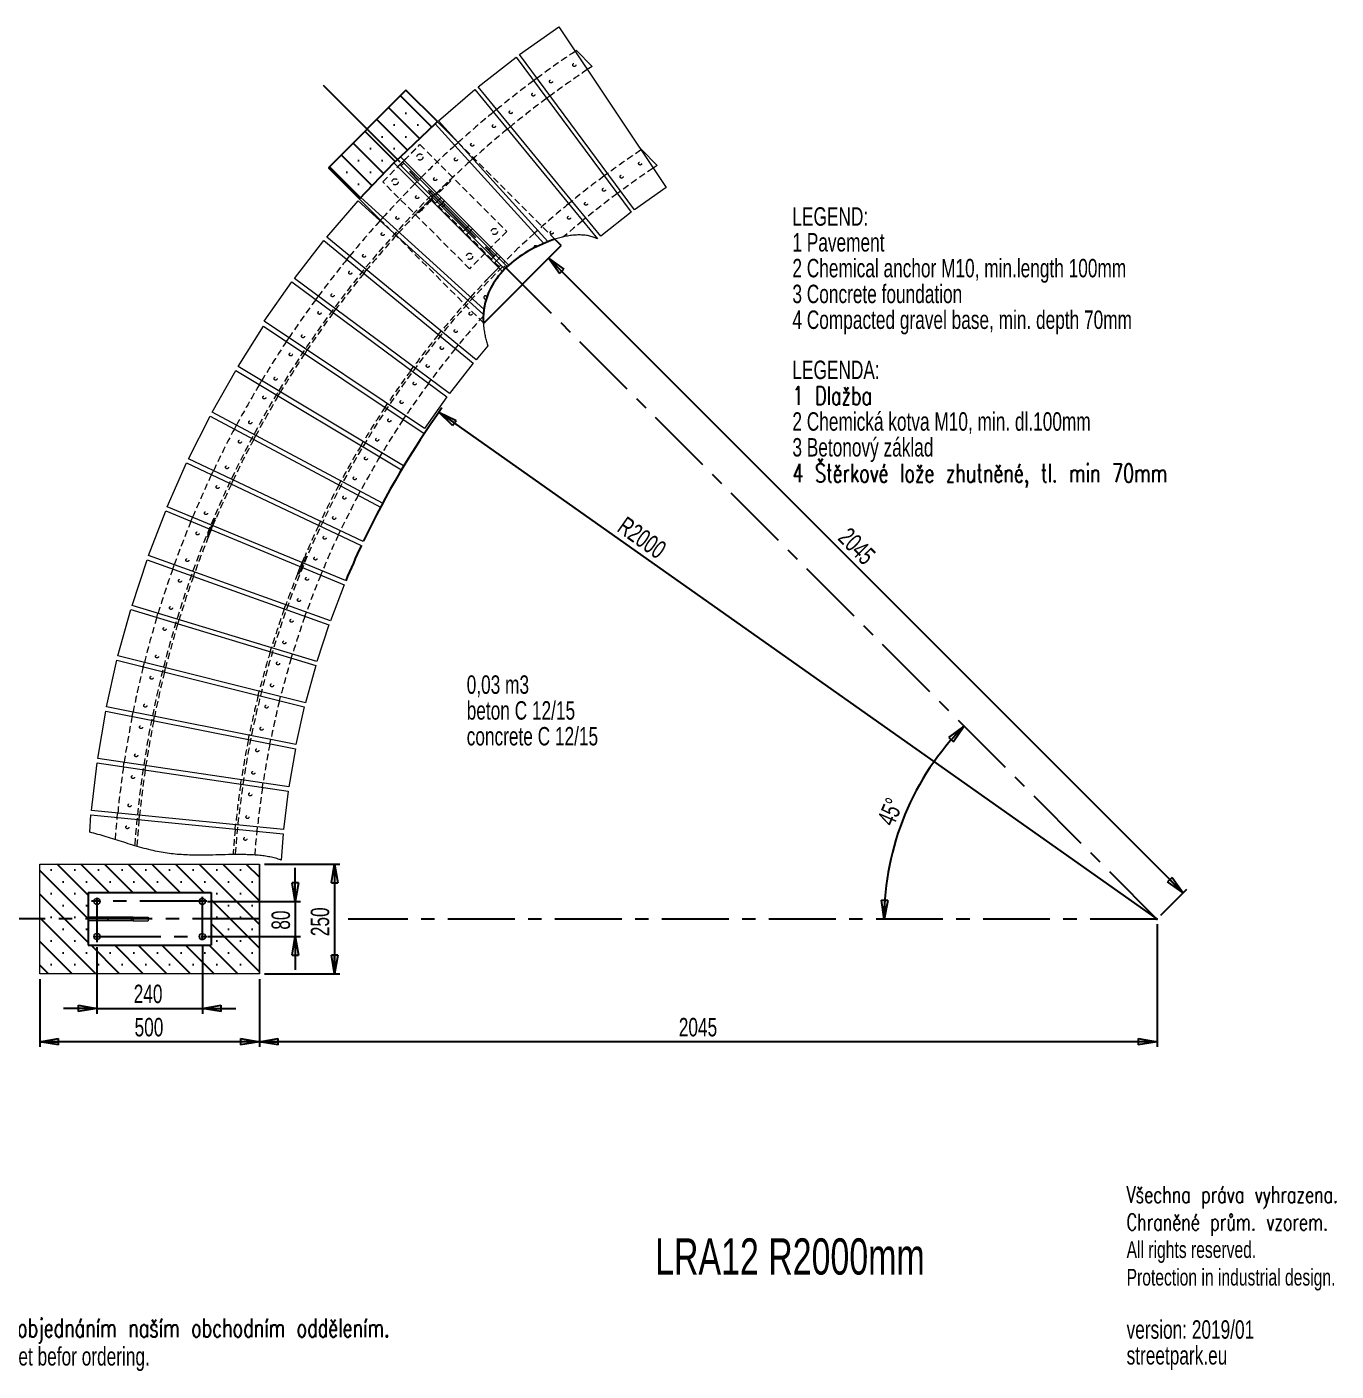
# Model space of a CAD drawing. Header units: millimetres. Extents: x 13 to 406, y 10 to 270.
# Drawn here: x 157 to 405.6, y 10.4 to 265.6 of the extents above; entities that cross this region are included whole.
import ezdxf

# ---------------------------------------------------------------- set-up
doc = ezdxf.new("R2010")
doc.units = ezdxf.units.MM
doc.header["$PDSIZE"] = -1
doc.linetypes.add('CENTERX2', pattern=[20.32, 12.7, -2.54, 2.54, -2.54])
doc.linetypes.add('HIDDEN', pattern=[1.905, 1.27, -0.635])
doc.layers.add('HLADINA0', color=7, linetype='Continuous', lineweight=15)
doc.layers.add('HLADINA2', color=7, linetype='Continuous')
doc.styles.add('SLDTEXTSTYLE0', font='TXT', dxfattribs={"width": 0.7})
doc.styles.add('SLDTEXTSTYLE2', font='TXT', dxfattribs={"width": 0.7, "bigfont": 'bigfont'})
doc.dimstyles.new('SLDDIMSTYLE4', dxfattribs={"dimtxt": 3.5, "dimasz": 3.556, "dimexe": 0, "dimexo": 0.0625, "dimgap": 0.875, "dimtad": 1, "dimdec": 0, "dimlfac": 12, "dimrnd": 1e-09, "dimzin": 12, "dimdsep": 46, "dimtxsty": 'SLDTEXTSTYLE0', "dimblk1": 'CLOSED', "dimblk2": 'CLOSED', "dimsah": 1, "dimcen": 0.09, "dimadec": 0, "dimazin": 3, "dimtfac": 1, "dimtmove": 0, "dimatfit": 0, "dimldrblk": 'CLOSED', "dimfxl": 0, "dimfrac": 2, "dimtolj": 1, "dimtzin": 12, "dimarcsym": 0})
doc.dimstyles.new('SLDDIMSTYLE5', dxfattribs={"dimtxt": 3.5, "dimasz": 3.556, "dimexe": 0, "dimexo": 0.0625, "dimgap": 0.875, "dimtad": 1, "dimdec": 4, "dimlfac": 12, "dimzin": 12, "dimdsep": 46, "dimtxsty": 'SLDTEXTSTYLE0', "dimblk1": 'CLOSED', "dimblk2": 'CLOSED', "dimsah": 1, "dimcen": 0.09, "dimadec": 0, "dimazin": 3, "dimtfac": 1, "dimtdec": 0, "dimtofl": 0, "dimtmove": 0, "dimatfit": 3, "dimldrblk": 'CLOSED', "dimfxl": 0, "dimfrac": 2, "dimtolj": 1, "dimtzin": 12, "dimarcsym": 0})
doc.dimstyles.new('SLDDIMSTYLE6', dxfattribs={"dimtxt": 3.5, "dimasz": 3.556, "dimexe": 0, "dimexo": 0.0625, "dimgap": 0.875, "dimtad": 1, "dimlfac": 12, "dimrnd": 1e-09, "dimzin": 12, "dimdsep": 46, "dimtxsty": 'SLDTEXTSTYLE0', "dimblk1": 'CLOSED', "dimblk2": 'CLOSED', "dimsah": 1, "dimcen": 0.09, "dimadec": 0, "dimazin": 3, "dimtfac": 1, "dimtofl": 0, "dimtmove": 0, "dimatfit": 3, "dimldrblk": 'CLOSED', "dimfxl": 0, "dimfrac": 2, "dimtolj": 1, "dimtzin": 12, "dimarcsym": 0})
doc.dimstyles.new('SLDDIMSTYLE7', dxfattribs={"dimtxt": 3.5, "dimasz": 3.556, "dimexe": 0, "dimexo": 0.0625, "dimgap": 0.875, "dimtad": 1, "dimdec": 0, "dimlfac": 12, "dimrnd": 1e-09, "dimzin": 12, "dimdsep": 46, "dimtxsty": 'SLDTEXTSTYLE0', "dimblk1": 'CLOSED', "dimblk2": 'CLOSED', "dimsah": 1, "dimcen": 0.09, "dimadec": 0, "dimazin": 3, "dimtfac": 1, "dimtdec": 0, "dimtofl": 0, "dimtmove": 0, "dimatfit": 3, "dimldrblk": 'CLOSED', "dimfxl": 0, "dimfrac": 2, "dimtolj": 1, "dimtzin": 12, "dimarcsym": 0})
doc.dimstyles.new('SLDDIMSTYLE8', dxfattribs={"dimtxt": 3.5, "dimasz": 3.556, "dimexe": 0, "dimexo": 0.0625, "dimgap": 0.875, "dimtad": 1, "dimlfac": 12, "dimrnd": 1e-09, "dimzin": 12, "dimdsep": 46, "dimtxsty": 'SLDTEXTSTYLE0', "dimblk1": 'CLOSED', "dimblk2": 'CLOSED', "dimsah": 1, "dimcen": 0, "dimadec": 0, "dimazin": 3, "dimtfac": 1, "dimtofl": 0, "dimtmove": 0, "dimatfit": 3, "dimldrblk": 'CLOSED', "dimfxl": 0, "dimfrac": 2, "dimtolj": 1, "dimtzin": 12, "dimarcsym": 0})
doc.dimstyles.new('SLDDIMSTYLE9', dxfattribs={"dimtxt": 3.5, "dimasz": 3.556, "dimexe": 0, "dimexo": 0.0625, "dimgap": 0.875, "dimtad": 1, "dimlfac": 12, "dimrnd": 1e-09, "dimzin": 12, "dimdsep": 46, "dimtxsty": 'SLDTEXTSTYLE0', "dimblk1": 'CLOSED', "dimblk2": 'CLOSED', "dimsah": 1, "dimcen": 0.09, "dimadec": 0, "dimazin": 3, "dimtfac": 1, "dimtmove": 0, "dimatfit": 0, "dimldrblk": 'CLOSED', "dimfxl": 0, "dimfrac": 2, "dimtolj": 1, "dimtzin": 12, "dimarcsym": 0})

# ---------------------------------------------------------------- blocks, each defined once
blk = doc.blocks.new('_CLOSED')
at = {"color": 0, "linetype": 'ByBlock', "lineweight": -2}
for p, q in [((-1, 0.166667), (0, 0)), ((-1, 0.166667), (-1, -0.166667)), ((0, 0), (-1, -0.166667)), ((0, 0), (-1, 0))]:
    blk.add_line(p, q, dxfattribs=at)
blk = doc.blocks.new('_D_8')
at = {"layer": 'HLADINA2'}
for p, q in [((170.34, 90.84), (170.34, 78.23)), ((190.36, 91.3), (190.36, 78.23)), ((170.34, 79.23), (163.99, 79.23)), ((170.34, 79.23), (190.36, 79.23)), ((190.36, 79.23), (196.71, 79.23))]:
    blk.add_line(p, q, dxfattribs=at)
at = {"layer": 'HLADINA2', "xscale": 3.556, "yscale": 3.556}
blk.add_blockref('_CLOSED', (170.34, 79.23), dxfattribs=at)
at = {"layer": 'HLADINA2', "xscale": 3.556, "yscale": 3.556, "rotation": 180.0000000000008}
blk.add_blockref('_CLOSED', (190.36, 79.23), dxfattribs=at)
at = {"layer": 'HLADINA2', "insert": (177.31, 83.74), "char_height": 3.5, "attachment_point": 1, "style": 'SLDTEXTSTYLE0'}
blk.add_mtext('240', dxfattribs=at)
blk = doc.blocks.new('_D_9')
at = {"layer": 'HLADINA2'}
blk.add_arc((371.59, 96.2), 51.81, 134.9948, 180, dxfattribs=at)
at = {"layer": 'HLADINA2', "xscale": 3.556, "yscale": 3.556}
for p, rotation in [((334.96, 132.84), 46.9580367164289), ((319.78, 96.2), 268.0367653903359)]:
    blk.add_blockref('_CLOSED', p, dxfattribs=dict(at, rotation=rotation))
at = {"layer": 'HLADINA2', "insert": (318.36, 114.99), "char_height": 3.5, "attachment_point": 1, "rotation": 66.8267, "style": 'SLDTEXTSTYLE0'}
blk.add_mtext('45°', dxfattribs=at)
blk = doc.blocks.new('_D_10')
at = {"layer": 'HLADINA2'}
for p, q in [((376.54, 101.15), (256.05, 221.67)), ((372.29, 96.91), (377.25, 101.86))]:
    blk.add_line(p, q, dxfattribs=at)
at = {"layer": 'HLADINA2', "xscale": 3.556, "yscale": 3.556}
for p, rotation in [((256.05, 221.67), 134.9947963278915), ((376.54, 101.15), 314.9947963278916)]:
    blk.add_blockref('_CLOSED', p, dxfattribs=dict(at, rotation=rotation))
at = {"layer": 'HLADINA2', "insert": (313.28, 170.81), "char_height": 3.5, "attachment_point": 1, "rotation": 314.9948, "style": 'SLDTEXTSTYLE0'}
blk.add_mtext('2045', dxfattribs=at)
blk = doc.blocks.new('_D_11')
at = {"layer": 'HLADINA2'}
for p, q in [((371.59, 95.2), (371.59, 71.92)), ((201.17, 84.8), (201.17, 71.92)), ((371.59, 72.92), (201.17, 72.92))]:
    blk.add_line(p, q, dxfattribs=at)
at = {"layer": 'HLADINA2', "xscale": 3.556, "yscale": 3.556, "rotation": 180.0000000000009}
blk.add_blockref('_CLOSED', (201.17, 72.92), dxfattribs=at)
at = {"layer": 'HLADINA2', "xscale": 3.556, "yscale": 3.556}
blk.add_blockref('_CLOSED', (371.59, 72.92), dxfattribs=at)
at = {"layer": 'HLADINA2', "insert": (280.8, 77.43), "char_height": 3.5, "attachment_point": 1, "style": 'SLDTEXTSTYLE0'}
blk.add_mtext('2045', dxfattribs=at)
blk = doc.blocks.new('_D_12')
at = {"layer": 'HLADINA2'}
blk.add_line((235.26, 192.44), (371.59, 96.2), dxfattribs=at)
blk.add_arc((371.59, 96.2), 166.87, 144.4377, 154.5076, dxfattribs=at)
at = {"layer": 'HLADINA2', "xscale": 3.556, "yscale": 3.556, "rotation": 144.7810001950909}
blk.add_blockref('_CLOSED', (235.26, 192.44), dxfattribs=at)
at = {"layer": 'HLADINA2', "insert": (270.88, 172.82), "char_height": 3.5, "attachment_point": 1, "rotation": 324.781, "style": 'SLDTEXTSTYLE0'}
blk.add_mtext('R2000', dxfattribs=at)
blk = doc.blocks.new('_D_13')
at = {"layer": 'HLADINA2'}
for p, q in [((207.99, 99.55), (207.99, 105.9)), ((191.34, 99.55), (208.99, 99.55)), ((207.99, 99.55), (207.99, 92.89)), ((191.34, 92.89), (208.99, 92.89)), ((207.99, 92.89), (207.99, 86.54))]:
    blk.add_line(p, q, dxfattribs=at)
at = {"layer": 'HLADINA2', "xscale": 3.556, "yscale": 3.556}
for p, rotation in [((207.99, 99.55, 89.7), 270.0000000000008), ((207.99, 92.89, 89.7), 90.0000000000008)]:
    blk.add_blockref('_CLOSED', p, dxfattribs=dict(at, rotation=rotation))
at = {"layer": 'HLADINA2', "insert": (203.48, 94.18), "char_height": 3.5, "attachment_point": 1, "rotation": 90, "style": 'SLDTEXTSTYLE0'}
blk.add_mtext('80', dxfattribs=at)
blk = doc.blocks.new('_D_14')
at = {"layer": 'HLADINA2'}
for p, q in [((202.17, 106.64), (216.45, 106.64)), ((215.45, 106.64), (215.45, 85.8)), ((202.17, 85.8), (216.45, 85.8))]:
    blk.add_line(p, q, dxfattribs=at)
at = {"layer": 'HLADINA2', "xscale": 3.556, "yscale": 3.556}
for p, rotation in [((215.45, 106.64, 89.7), 90.0000000000008), ((215.45, 85.8, 89.7), 270.0000000000008)]:
    blk.add_blockref('_CLOSED', p, dxfattribs=dict(at, rotation=rotation))
at = {"layer": 'HLADINA2', "insert": (210.93, 92.95), "char_height": 3.5, "attachment_point": 1, "rotation": 90, "style": 'SLDTEXTSTYLE0'}
blk.add_mtext('250', dxfattribs=at)
blk = doc.blocks.new('_D_15')
at = {"layer": 'HLADINA2'}
for p, q in [((159.5, 84.8), (159.5, 71.92)), ((201.17, 84.8), (201.17, 71.92)), ((201.17, 72.92), (159.5, 72.92))]:
    blk.add_line(p, q, dxfattribs=at)
at = {"layer": 'HLADINA2', "xscale": 3.556, "yscale": 3.556, "rotation": 180.0000000000008}
blk.add_blockref('_CLOSED', (159.5, 72.92, 89.7), dxfattribs=at)
at = {"layer": 'HLADINA2', "xscale": 3.556, "yscale": 3.556}
blk.add_blockref('_CLOSED', (201.17, 72.92, 89.7), dxfattribs=at)
at = {"layer": 'HLADINA2', "insert": (177.48, 77.43), "char_height": 3.5, "attachment_point": 1, "style": 'SLDTEXTSTYLE0'}
blk.add_mtext('500', dxfattribs=at)
blk = doc.blocks.new('SW_NOTE_5')
at = {"layer": 'HLADINA0', "color": 0, "char_height": 3.5, "attachment_point": 1, "style": 'SLDTEXTSTYLE0'}
for s, insert in [('0,03 m3', (0, 4.51)), ('beton C 12/15', (0, -0.39)), ('concrete C 12/15', (0, -5.29))]:
    blk.add_mtext(s, dxfattribs=dict(at, insert=insert))
blk = doc.blocks.new('SW_NOTE_6')
at = {"layer": 'HLADINA0', "color": 0, "char_height": 3.5, "attachment_point": 1}
for s, insert, style in [('LEGENDA:', (0, 4.51), 'SLDTEXTSTYLE0'), ('1 Dlažba', (0, -0.39), 'SLDTEXTSTYLE2'), ('2 Chemická kotva M10, min. dl.100mm', (0, -5.29), 'SLDTEXTSTYLE0'), ('3 Betonový základ', (0, -10.19), 'SLDTEXTSTYLE0'), ('4 Štěrkové lože zhutněné, tl. min 70mm', (0, -15.09), 'SLDTEXTSTYLE2')]:
    blk.add_mtext(s, dxfattribs=dict(at, insert=insert, style=style))
blk = doc.blocks.new('SW_NOTE_7')
at = {"layer": 'HLADINA0', "color": 0, "char_height": 3.5, "attachment_point": 1, "style": 'SLDTEXTSTYLE0'}
for s, insert in [('LEGEND:', (0, 4.51)), ('1 Pavement', (0, -0.39)), ('2 Chemical anchor M10, min.length 100mm', (0, -5.29)), ('3 Concrete foundation', (0, -10.19)), ('4 Compacted gravel base, min. depth 70mm', (0, -15.09))]:
    blk.add_mtext(s, dxfattribs=dict(at, insert=insert))
blk = doc.blocks.new('SW_NOTE_8')
at = {"layer": 'HLADINA0', "color": 0, "char_height": 3.5, "attachment_point": 1, "style": 'SLDTEXTSTYLE0'}
for s, insert in [('version: 2019/01', (0, 4.51)), ('streetpark.eu', (0, -0.39))]:
    blk.add_mtext(s, dxfattribs=dict(at, insert=insert))
blk = doc.blocks.new('SW_NOTE_9')
at = {"layer": 'HLADINA0', "color": 0, "char_height": 3.175, "attachment_point": 1}
for s, insert, style in [('Všechna práva vyhrazena.', (0, 4.09), 'SLDTEXTSTYLE2'), ('Chraněné prům. vzorem.', (0, -1.14), 'SLDTEXTSTYLE2'), ('All rights reserved.', (0, -6.37), 'SLDTEXTSTYLE0'), ('Protection in industrial design.', (0, -11.61), 'SLDTEXTSTYLE0')]:
    blk.add_mtext(s, dxfattribs=dict(at, insert=insert, style=style))

msp = doc.modelspace()

# ---------------------------------------------------------------- hatches: boundary and pattern name
at = {"linetype": 'Continuous', "lineweight": 0}
h = msp.add_hatch(dxfattribs=at)
h.set_pattern_fill('ANSI31', style=0)
h.paths.add_polyline_path([(177.1817422, 96.5541787), (168.6701331, 96.5541787), (168.6701331, 95.887512), (177.1817422, 95.887512)], flags=0)
at = {"layer": 'HLADINA2'}
h = msp.add_hatch(dxfattribs=at)
h.set_pattern_fill('SACNCR', color=256, scale=1.33333, angle=90, style=0)
h.paths.add_polyline_path([(234.9588224, 247.5879061), (229.0010908, 253.54672), (214.2683616, 238.8166667), (220.1788657, 232.9050889), (226.7256075, 239.7661053), (227.9548904, 240.9211376), (234.5609316, 247.1900876)], flags=0)
h = msp.add_hatch(dxfattribs=at)
h.set_pattern_fill('SACNCR', color=256, scale=1.33333, angle=90, style=0)
h.paths.add_polyline_path([(201.1702083, 85.8041787), (201.1702083, 106.637512), (159.5035416, 106.637512), (159.5035416, 85.8041787)], flags=0)
h.paths.add_polyline_path([(168.6702065, 101.2208454), (192.0035399, 101.2208454), (192.0035399, 91.2208454), (168.6702065, 91.2208454)], flags=0)

# ---------------------------------------------------------------- linework, layer by layer
at = {"color": 7, "linetype": 'Continuous', "lineweight": 15}
for p, q in [((250.5680967, 260.3243958), (258.0063199, 265.5791412)), ((258.0063199, 265.5791412), (278.3746286, 235.0898191)), ((272.4077345, 230.8714627), (250.5680967, 260.3243958)), ((261.3597672, 261.0852267), (261.1170415, 260.9227019)), ((261.3597672, 261.0852267), (264.3646232, 258.0799101)), ((242.7274485, 254.2155371), (249.8994284, 259.8270744)), ((249.8994284, 259.8270744), (271.7392238, 230.3739288)), ((264.3646232, 258.0799101), (263.4316067, 257.4580293)), ((214.2683616, 238.8166667), (229.0010908, 253.54672)), ((229.0010908, 253.54672), (238.8689897, 243.6770285)), ((235.1792493, 247.7487728), (242.0832251, 253.6869345)), ((242.0832251, 253.6869345), (265.3417471, 225.3410942)), ((265.9859705, 225.8696968), (242.7274485, 254.2155371)), ((256.3744614, 252.4939329), (255.7047466, 251.9980229)), ((255.9670645, 224.8087664), (235.1792493, 247.7487728)), ((227.9548904, 240.9211376), (234.5609316, 247.1900876)), ((234.5609316, 247.1900876), (255.1469824, 224.4727346)), ((228.3515907, 239.935056), (227.8801434, 239.4636943)), ((248.5330428, 220.339247), (227.9548904, 240.9211376)), ((228.3515907, 239.935056), (228.5872716, 239.6993323)), ((228.3516721, 239.9349746), (228.6463266, 240.2295757)), ((273.6995847, 242.2697197), (273.6156954, 242.2134664)), ((273.6995847, 242.2697197), (276.7039193, 239.2649245)), ((224.183471, 228.8997562), (214.2683616, 238.8166667)), ((220.4560575, 233.1606335), (226.7256075, 239.7661053)), ((226.7256075, 239.7661053), (247.3352473, 219.1564655)), ((227.4541236, 239.0375892), (227.8802247, 239.4636129)), ((227.8801434, 239.4636943), (228.1158242, 239.2279706)), ((228.5872716, 239.6993323), (228.1158242, 239.2279706)), ((228.1158242, 239.2279706), (247.7491945, 219.5910338)), ((228.5872716, 239.6993323), (248.2261804, 220.0568559)), ((267.2943256, 237.7674055), (266.6245763, 237.2715419)), ((276.7039193, 239.2649245), (275.9302616, 238.7487921)), ((230.6963215, 235.7953913), (231.1207663, 236.2224827)), ((231.8876327, 236.9876809), (231.5921735, 236.6938846)), ((278.3746286, 235.0898191), (272.4077345, 230.8714627)), ((213.9585274, 225.6389301), (219.8973161, 232.5423666)), ((219.8973161, 232.5423666), (243.7063093, 210.963153)), ((243.8088534, 211.9948931), (220.4560575, 233.1606335)), ((233.6426319, 232.8490809), (234.0667812, 233.2759326)), ((233.8194106, 232.6723022), (234.0671672, 232.9219611)), ((233.8904057, 233.0987546), (234.0671672, 232.9219611)), ((234.8336648, 234.0411135), (234.5381884, 233.7473345)), ((234.7153984, 233.9236778), (234.8921598, 233.7468842)), ((235.0104268, 233.8643195), (234.8921598, 233.7468842)), ((260.5268763, 232.5228543), (259.8820584, 231.9949763)), ((269.7761143, 234.4204655), (269.1063561, 233.9246139)), ((271.7392238, 230.3739288), (265.9859705, 225.8696968)), ((207.8176777, 217.8232845), (213.4298663, 224.9947547)), ((213.4298663, 224.9947547), (241.7735942, 201.7336584)), ((242.3022552, 202.3778338), (213.9585274, 225.6389301)), ((257.2775245, 225.2651496), (258.4611973, 224.0812617)), ((258.4611973, 224.0812617), (243.7284682, 209.3512084)), ((243.7285073, 209.3511693), (258.4612365, 224.0812226)), ((243.7285183, 209.3511584), (258.4612474, 224.0812117)), ((258.4612365, 224.0812226), (258.4611973, 224.0812617)), ((258.4612474, 224.0812117), (258.4612365, 224.0812226)), ((247.3407946, 219.1546601), (247.7491945, 219.5910338)), ((247.7491945, 219.5910338), (248.2261804, 220.0568559)), ((248.5304552, 220.3253793), (248.2261804, 220.0568559)), ((202.0648746, 209.7169154), (207.3202956, 217.1546614)), ((207.3202956, 217.1546614), (236.771245, 195.3123486)), ((237.2688397, 195.9808142), (207.8176777, 217.8232845)), ((232.5523467, 189.3458378), (202.0648746, 209.7169154)), ((243.7284682, 209.3512084), (243.7119761, 209.3677036)), ((243.7285073, 209.3511693), (243.7284682, 209.3512084)), ((243.7285183, 209.3511584), (243.7285073, 209.3511693)), ((197.1167488, 201.0715998), (201.9771676, 208.7732779)), ((201.9771676, 208.7732779), (232.4646397, 188.4022002)), ((235.1744939, 207.1494001), (235.7018388, 207.7946556)), ((238.3954029, 204.5060683), (238.9227159, 205.1513501)), ((244.5604311, 205.0043788), (242.3022552, 202.3778338)), ((241.7735942, 201.7336584), (237.2688397, 195.9808142)), ((192.2114786, 192.4268186), (196.6893615, 200.3562076)), ((196.6893615, 200.3562076), (228.1396445, 181.5056334)), ((228.5668049, 182.2211616), (197.1167488, 201.0715998)), ((229.9376568, 200.3804831), (230.43298, 201.0506332)), ((236.771245, 195.3123486), (232.5523467, 189.3458378)), ((187.7133804, 183.5633281), (191.8186479, 191.6918842)), ((191.8186479, 191.6918842), (224.1557738, 174.4073303)), ((224.5486044, 175.1422647), (192.2114786, 192.4268186)), ((228.5012449, 191.050456), (228.9633553, 191.7439252)), ((220.4719314, 186.1014838), (220.8996877, 186.8166548)), ((232.4646397, 188.4022002), (228.5668049, 182.2211616)), ((224.0458205, 183.9593771), (224.4735607, 184.6745578)), ((183.6525899, 174.4904043), (187.3559972, 182.8105179)), ((187.3559972, 182.8105179), (220.5022787, 167.1334943)), ((220.8599011, 167.8861913), (187.7133804, 183.5633281)), ((228.1396445, 181.5056334), (224.5486044, 175.1422647)), ((195.858753, 178.7890139), (196.2148179, 179.5424476)), ((216.2670226, 178.6239557), (216.6593875, 179.359139)), ((219.9417115, 176.6597935), (220.3340651, 177.3949829)), ((180.1385918, 165.1898414), (183.4030961, 173.6917545)), ((183.4030961, 173.6917545), (217.2789602, 159.6599122)), ((217.5284539, 160.458562), (183.6525899, 174.4904043)), ((224.1557738, 174.4073303), (220.8599011, 167.8861913)), ((220.5022787, 167.1334943), (217.5284539, 160.458562)), ((177.0140881, 155.7541965), (179.8589827, 164.4048162)), ((179.8589827, 164.4048162), (214.382522, 152.0520963)), ((214.661882, 152.8372107), (180.1385918, 165.1898414)), ((212.8252541, 161.5046977), (213.1441233, 162.2746112)), ((217.2789602, 159.6599122), (214.661882, 152.8372107)), ((212.1019143, 145.1104208), (177.0140881, 155.7541965)), ((174.3316008, 146.1834801), (176.7721842, 154.9567462)), ((176.7721842, 154.9567462), (211.8600104, 144.3129705)), ((209.8284611, 153.6815654), (210.1093893, 154.4661186)), ((214.382522, 152.0520963), (212.1019143, 145.1104208)), ((209.8996781, 137.2741405), (174.3316008, 146.1834801)), ((203.2296115, 146.9309734), (203.4719195, 147.7283011)), ((172.1188769, 136.4926691), (174.1279507, 145.3754129)), ((174.1279507, 145.3754129), (209.6957712, 136.4661377)), ((211.8600104, 144.3129705), (209.8996781, 137.2741405)), ((200.954884, 138.6556159), (201.157998, 139.4638174)), ((204.9966861, 137.6431972), (205.1998154, 138.4513948)), ((170.5074034, 126.6811784), (172.0505402, 135.6566028)), ((172.0505402, 135.6566028), (208.0129656, 128.5032316)), ((208.0813024, 129.3392979), (172.1188769, 136.4926691)), ((209.6957712, 136.4661377), (208.0813024, 129.3392979)), ((199.0865963, 130.2787969), (199.2500308, 131.095947)), ((203.1732052, 129.4659198), (203.3366607, 130.2830658)), ((208.0129656, 128.5032316), (206.7772169, 121.3010598)), ((169.2837391, 116.8172763), (170.3863177, 125.8566881)), ((170.3863177, 125.8566881), (206.6563929, 120.4765307)), ((206.7772169, 121.3010598), (170.5074034, 126.6811784)), ((179.4936309, 124.5057458), (179.6168718, 125.3299164)), ((206.6563929, 120.4765307), (205.7738602, 113.223313)), ((168.9537989, 112.6829143), (169.2020581, 115.9879557)), ((169.2020581, 115.9879557), (205.6921792, 112.3939924)), ((205.7738602, 113.223313), (169.2837391, 116.8172763)), ((178.3403361, 115.0879138), (178.4231678, 115.9171211)), ((196.5853952, 113.2909324), (196.6683469, 114.1201278)), ((200.7319998, 112.8825275), (200.8149823, 113.7117199)), ((205.6921792, 112.3939924), (205.3153441, 107.39701)), ((159.5035416, 106.637512), (201.1702083, 106.637512)), ((159.5035416, 85.8041787), (159.5035416, 106.637512)), ((201.1702083, 106.637512), (201.1702083, 85.8041787)), ((201.1702636, 106.637512), (201.1702083, 106.637512)), ((201.1702636, 85.8041787), (201.1702636, 106.637512)), ((201.1702791, 106.637512), (201.1702636, 106.637512)), ((201.1702791, 85.8041787), (201.1702791, 106.637512)), ((168.6702065, 101.2208454), (192.0035399, 101.2208454)), ((168.6702065, 96.5541787), (168.6702065, 101.2208454)), ((192.0035416, 101.2208454), (192.0035399, 101.2208454)), ((192.0035399, 101.2208454), (192.0035399, 91.2208454)), ((192.0035416, 101.2208454), (192.0035416, 91.2208454)), ((168.6701331, 96.5541787), (168.6701331, 95.887512)), ((177.1817422, 96.5541787), (168.6701331, 96.5541787)), ((177.1817422, 95.887512), (168.6701331, 95.887512)), ((168.6702065, 91.2208454), (168.6702065, 95.887512)), ((177.1817422, 96.5541787), (177.1817422, 95.887512)), ((177.1817422, 96.5541787), (180.0897006, 96.5541787)), ((177.1817422, 95.887512), (180.0897006, 95.887512)), ((180.0897006, 96.5541787), (180.0897006, 95.887512)), ((192.0035399, 91.2208454), (168.6702065, 91.2208454)), ((201.1702083, 85.8041787), (159.5035416, 85.8041787)), ((201.1702636, 85.8041787), (201.1702083, 85.8041787)), ((201.1702791, 85.8041787), (201.1702636, 85.8041787))]:
    msp.add_line(p, q, dxfattribs=at)
at = {"color": 7, "linetype": 'HIDDEN', "lineweight": 0}
for p, q in [((214.2684007, 238.8166276), (229.0011299, 253.5466809)), ((214.2684117, 238.8166167), (229.0011408, 253.5466699)), ((224.5800946, 236.1640798), (231.6518046, 243.2345053)), ((228.6463266, 240.2295757), (231.6518034, 243.2345066)), ((231.6518034, 243.2345066), (248.1494631, 226.7338499)), ((238.8689897, 243.6770285), (257.2775245, 225.2651496)), ((228.3516721, 239.9349746), (227.8802247, 239.4636129)), ((231.2390729, 240.4650425), (231.2390742, 240.4650412)), ((232.064107, 241.2899242), (232.0641057, 241.2899255)), ((224.5800934, 236.164081), (227.4541236, 239.0375892)), ((241.0777531, 219.6634244), (224.5800934, 236.164081)), ((226.5245996, 235.7514254), (226.5246008, 235.7514242)), ((227.3496337, 236.5763072), (227.3496324, 236.5763084)), ((234.5382196, 233.7473033), (237.4847654, 236.6933139)), ((237.34063, 236.48389), (237.517433, 236.3070549)), ((237.4847654, 236.6933139), (237.5214066, 236.6566661)), ((231.1202264, 230.3299309), (234.0667723, 233.2759416)), ((233.8422993, 234.44335), (233.370852, 233.9719882)), ((233.8461728, 234.4394758), (233.3747254, 233.9681141)), ((234.0667812, 233.2759326), (233.7716747, 233.570081)), ((246.7345646, 220.0165389), (233.7721177, 232.9813405)), ((234.4754358, 233.8100985), (234.0039885, 233.3387367)), ((234.9211153, 232.4214433), (234.6264608, 232.1268422)), ((235.3925627, 232.892805), (234.9211153, 232.4214433)), ((235.6872173, 233.187406), (235.3925627, 232.892805)), ((235.5692377, 231.7732032), (236.040685, 232.2445649)), ((236.040685, 232.2445649), (236.3353396, 232.539166)), ((231.1569077, 230.2932429), (231.1202264, 230.3299309)), ((231.3297166, 230.4739881), (231.5065197, 230.297153)), ((235.2745831, 231.4786021), (235.5692377, 231.7732032)), ((236.4257404, 231.8594396), (235.954293, 231.3880779)), ((243.7119761, 209.3677036), (224.183471, 228.8997562)), ((240.6953819, 227.5890225), (240.2239345, 227.1176608)), ((240.9900364, 227.8836236), (240.6953819, 227.5890225)), ((241.3435042, 226.9407824), (241.6381588, 227.2353835)), ((246.2049581, 227.1465043), (246.2049569, 227.1465055)), ((240.2239345, 227.1176608), (239.9292799, 226.8230597)), ((240.5774023, 226.1748196), (240.8720569, 226.4694207)), ((240.8720569, 226.4694207), (241.3435042, 226.9407824)), ((248.1494631, 226.7338499), (241.0777531, 219.6634244)), ((248.1494643, 226.7338487), (241.0777543, 219.6634231)), ((245.3799241, 226.3216225), (245.3799253, 226.3216213)), ((248.1494643, 226.7338487), (248.1494631, 226.7338499)), ((256.3664032, 224.9538774), (255.9613574, 224.7987807)), ((258.9176482, 225.7219523), (258.7889644, 225.6886776)), ((241.4904848, 222.4328872), (241.4904836, 222.4328885)), ((245.998201, 222.28524), (245.5267537, 221.8138783)), ((246.2928556, 222.5798411), (245.998201, 222.28524)), ((250.4472123, 223.7285123), (247.5006665, 220.7825016)), ((253.3351207, 223.6116439), (253.2213895, 223.5489985)), ((240.6654507, 221.6080055), (240.665452, 221.6080042)), ((241.0777543, 219.6634231), (241.0777531, 219.6634244)), ((247.0292192, 220.3111399), (244.0826733, 217.3651293)), ((245.5267537, 221.8138783), (245.2320991, 221.5192772)), ((245.8802215, 220.8710372), (246.1748761, 221.1656382)), ((246.1748761, 221.1656382), (246.6463234, 221.6369999)), ((246.6463234, 221.6369999), (246.940978, 221.931601)), ((247.3244084, 220.0170143), (247.0292492, 220.3111099)), ((248.7985176, 220.5619452), (248.5304552, 220.3253793)), ((247.2502942, 219.0579608), (247.3407946, 219.1546601)), ((244.3531895, 214.2669972), (244.4976311, 214.6419337)), ((243.8147605, 211.9949763), (243.9342975, 212.6786639)), ((243.6937413, 210.7144046), (243.7146738, 210.963214)), ((192.3567816, 170.8850101), (192.9162937, 172.2138633)), ((192.6853222, 172.3095594), (192.9162937, 172.2138633)), ((191.2818419, 168.9221286), (191.5128133, 168.8264325)), ((191.5128133, 168.8264325), (192.0379085, 170.1150982)), ((209.2946146, 163.86913), (209.8542817, 165.1961166)), ((209.8542817, 165.1961166), (210.0852554, 165.1004196)), ((208.4508013, 161.8086859), (208.9757446, 163.0992167)), ((208.4508013, 161.8086859), (208.681775, 161.7129888)), ((159.5035969, 85.8041787), (159.5035969, 106.637512)), ((159.5036124, 85.8041787), (159.5036124, 106.637512)), ((168.6702083, 91.2208454), (168.6702083, 101.2208454)), ((170.336875, 100.137512), (170.3368732, 100.137512)), ((190.336875, 100.137512), (190.3368732, 100.137512)), ((170.3368732, 98.9708454), (170.336875, 98.9708454)), ((190.3368732, 98.9708454), (190.336875, 98.9708454)), ((168.6702065, 96.5541787), (168.6702065, 95.887512)), ((170.336875, 93.4708454), (170.3368732, 93.4708454)), ((170.3368732, 92.3041787), (170.336875, 92.3041787)), ((190.336875, 93.4708454), (190.3368732, 93.4708454)), ((190.3368732, 92.3041787), (190.336875, 92.3041787)), ((192.0035416, 91.2208454), (192.0035399, 91.2208454))]:
    msp.add_line(p, q, dxfattribs=at)
at = {"color": 7, "linetype": 'Continuous', "lineweight": 15, "flags": 128}
for points in [[(253.8926754, 255.8408694), (253.4819931, 255.5372757), (253.2229674, 255.34495)], [(246.2545298, 249.91698), (245.882963, 249.6132715), (245.6097794, 249.3890198)], [(248.8975556, 246.6958472), (248.8469384, 246.6545676), (248.2527938, 246.1679008)], [(238.91616, 243.6298496), (238.5806116, 243.3271958), (238.2954664, 243.0689113)], [(241.7116255, 240.5400907), (241.5323421, 240.3785698), (241.0933491, 239.9813599)], [(224.0634947, 228.7663624), (224.4567239, 229.202665), (224.6217868, 229.3850365)], [(263.1699056, 229.3017172), (262.7151761, 228.930019), (262.5250733, 228.7738568)], [(227.1508198, 225.968174), (227.4878825, 226.3423649), (227.7090831, 226.5868742)], [(254.0223899, 226.9547759), (253.8489313, 226.7986046), (253.4040336, 226.3961333)], [(217.7816086, 221.4233722), (218.1431022, 221.8660799), (218.3091028, 222.0685051)], [(221.0025107, 218.7800461), (221.2581631, 219.0934432), (221.5299799, 219.4251997)], [(211.865359, 213.7838126), (212.1949383, 214.230201), (212.3608062, 214.4538708)], [(215.2120786, 211.3017162), (215.3927189, 211.546733), (215.707505, 211.9717898)], [(240.7350666, 213.6561304), (240.9679572, 213.9150708), (241.2931871, 214.27496)], [(206.3285923, 205.8657488), (206.626399, 206.3132147), (206.790819, 206.5591403)], [(209.7930669, 203.5508609), (209.905763, 203.7205216), (210.2552775, 204.2442631)], [(201.1729447, 197.6688513), (201.450747, 198.1339771), (201.6007762, 198.3839773)], [(233.2843823, 197.8983823), (233.6817311, 198.4365608), (233.779679, 198.5685521)], [(204.7468295, 195.5267471), (204.8105915, 195.6337733), (205.1746484, 196.2418807)], [(225.0367653, 193.3653473), (225.2996196, 193.760649), (225.4988962, 194.0588027)], [(196.4237148, 189.2304247), (196.6803092, 189.7119688), (196.8161326, 189.9655797)], [(200.0984001, 187.2662645), (200.119551, 187.3060841), (200.490809, 188.0014243)], [(192.0921199, 180.5704987), (192.3264475, 181.0672485), (192.4481897, 181.3239301)], [(188.1884015, 171.7096162), (188.3995314, 172.2204055), (188.5072752, 172.4795279)], [(212.4319451, 170.9504778), (212.7148163, 171.5498354), (212.7879859, 171.7039229)], [(191.8069381, 170.2107692), (191.9755961, 170.6191528), (192.1258112, 170.9806812)], [(192.0379085, 170.1150982), (192.0447666, 170.1317558), (192.3567816, 170.8850101)], [(216.1985813, 169.1689916), (216.2784712, 169.3388826), (216.554616, 169.9224396)], [(184.7205672, 162.6653134), (184.9089138, 163.1925104), (185.0014704, 163.4498757)], [(208.9757446, 163.0992167), (209.2364856, 163.7295438), (209.2946146, 163.86913)], [(209.2067151, 163.0035456), (209.3746726, 163.4103679), (209.5255851, 163.7734589)], [(188.6436747, 161.2616031), (188.9191375, 162.03106), (188.9245813, 162.0461641)], [(205.9053516, 155.0852764), (206.0115449, 155.3832291), (206.1862754, 155.8698312)], [(181.6984208, 153.4623887), (181.8629083, 154.0050651), (181.940683, 154.2597303)], [(185.6856778, 152.2528675), (185.8602182, 152.8285363), (185.9279476, 153.0502068)], [(207.21687, 145.7214518), (207.3370173, 146.1185247), (207.4591878, 146.5187765)], [(179.1291564, 144.1226761), (179.2687697, 144.6799514), (179.3321988, 144.9308955)], [(183.1709574, 143.1102577), (183.2645883, 143.4847611), (183.3740118, 143.918474)], [(177.0189105, 134.6683325), (177.1326763, 135.2393791), (177.1822475, 135.485502)], [(181.1055186, 133.8554556), (181.1387224, 134.0230422), (181.2688721, 134.6726219)], [(175.3720602, 125.1171231), (175.4597158, 125.7058329), (175.4952808, 125.9412966)], [(197.6285431, 121.8156857), (197.6707216, 122.1005352), (197.7518846, 122.6398413)], [(201.7501144, 121.2043084), (201.8463407, 121.8494685), (201.8734818, 122.0284602)], [(174.1937319, 115.4963187), (174.2538726, 116.1020189), (174.2765394, 116.3255284)]]:
    msp.add_lwpolyline(points, dxfattribs=at)
at = {"color": 7, "linetype": 'HIDDEN', "lineweight": 0, "flags": 128}
for points in [[(262.5250733, 228.7738568), (260.8047989, 227.3397327), (258.9176482, 225.7219523)], [(253.4040336, 226.3961333), (252.1581878, 225.2542549), (250.4876994, 223.6880178)], [(244.1232006, 217.3245946), (245.4287508, 218.6838349), (247.0292492, 220.3111099)], [(241.2931871, 214.27496), (242.5343186, 215.6302533), (244.1232006, 217.3245946)], [(173.8270612, 111.2809044), (174.02576, 113.6927636), (174.1937319, 115.4963187)], [(200.3501672, 108.3515446), (200.525278, 110.6087687), (200.730142, 112.8634871), (200.7319998, 112.8825275)]]:
    msp.add_lwpolyline(points, dxfattribs=at)
at = {"color": 7, "linetype": 'HIDDEN', "lineweight": 0}
for centre, radius in [((260.9602099, 258.3545826), 0.2916667), ((256.5306888, 255.2207741), 0.2916667), ((253.1850182, 252.7364514), 0.2916667), ((248.9118951, 249.3927179), 0.2916667), ((245.6907781, 246.749705), 0.2916667), ((241.5770059, 243.211766), 0.2916667), ((231.6515893, 240.877484), 0.5833333), ((231.6515906, 240.8774827), 0.5833333), ((238.4852713, 240.4185013), 0.2916667), ((273.4623699, 239.6413198), 0.2916667), ((269.9329113, 237.1465383), 0.2916667), ((226.937116, 236.1638669), 0.5833333), ((226.9371172, 236.1638657), 0.5833333), ((234.5487748, 236.683292), 0.2916667), ((266.5877215, 234.6615674), 0.2916667), ((231.1308218, 233.2658795), 0.2916667), ((263.1848656, 231.9978317), 0.2916667), ((227.3948975, 229.3300615), 0.2916667), ((245.7924405, 226.734064), 0.5833333), ((245.7924417, 226.7340628), 0.5833333), ((259.9637486, 229.3548189), 0.2916667), ((224.6010713, 226.2388344), 0.2916667), ((256.6868199, 226.5376121), 0.2916667), ((221.0623851, 222.1257048), 0.2916667), ((241.0779672, 222.020447), 0.5833333), ((241.0779684, 222.0204457), 0.5833333), ((218.4187872, 218.905068), 0.2916667), ((215.0742776, 214.6325523), 0.2916667), ((212.5893472, 211.2873331), 0.2916667), ((241.2724803, 211.1259919), 0.2916667), ((209.4547341, 206.8583813), 0.2916667), ((238.4546784, 207.8495749), 0.2916667), ((235.8110805, 204.6289381), 0.2916667), ((207.1395435, 203.3941348), 0.2916667), ((204.243244, 198.8050998), 0.2916667), ((233.1467268, 201.2265661), 0.2916667), ((230.6611482, 197.8818277), 0.2916667), ((202.1061688, 195.2282213), 0.2916667), ((228.1657257, 194.3528223), 0.2916667), ((199.4379092, 190.5037609), 0.2916667), ((225.8480767, 190.8910347), 0.2916667), ((197.4734224, 186.8292674), 0.2916667), ((223.5419937, 187.2354918), 0.2916667), ((221.4056107, 183.6581984), 0.2916667), ((195.0267031, 181.9863654), 0.2916667), ((219.2811493, 179.895011), 0.2916667), ((193.2392489, 178.2225698), 0.2916667), ((217.3166625, 176.2205174), 0.2916667), ((191.0318031, 173.2652544), 0.2916667), ((215.3672734, 172.3637314), 0.2916667), ((189.4369392, 169.4159011), 0.2916667), ((213.5790898, 168.6002809), 0.2916667), ((187.4915675, 164.3500031), 0.2916667), ((211.8200908, 164.6522516), 0.2916667), ((210.2252269, 160.8028984), 0.2916667), ((186.0933701, 160.4249307), 0.2916667), ((208.6766157, 156.7677012), 0.2916667), ((184.3980768, 155.2706978), 0.2916667), ((207.2791781, 152.8423568), 0.2916667), ((183.1881952, 151.2835563), 0.2916667), ((205.929699, 148.7370161), 0.2916667), ((181.7332922, 146.0563781), 0.2916667), ((204.7198174, 144.7498746), 0.2916667), ((180.7144636, 142.0161877), 0.2916667), ((203.5603069, 140.5868887), 0.2916667), ((179.5165575, 136.7234744), 0.2916667), ((202.5406955, 136.5468945), 0.2916667), ((178.70331, 132.6369429), 0.2916667), ((201.5857176, 132.3315618), 0.2916667), ((200.7724701, 128.2450303), 0.2916667), ((177.7836258, 127.2888615), 0.2916667), ((177.178038, 123.1664334), 0.2916667), ((200.0408429, 123.9852493), 0.2916667), ((199.4360533, 119.8627027), 0.2916667), ((176.5208602, 117.7805024), 0.2916667), ((198.9134164, 115.5729747), 0.2916667), ((176.1120789, 113.6339365), 0.2916667), ((198.5046351, 111.4264088), 0.2916667)]:
    msp.add_circle(centre, radius, dxfattribs=at)
at = {"color": 7, "linetype": 'Continuous', "lineweight": 15}
for centre in [(170.3368732, 99.5541787), (190.3368732, 99.5541787), (170.3368732, 92.887512), (190.3368732, 92.887512)]:
    msp.add_circle(centre, 0.5833333, dxfattribs=at)
at = {"color": 7, "linetype": 'HIDDEN', "lineweight": 0}
for centre, radius, start, end in [((371.5863439, 96.2028053), 198.3333333, 123.847758211, 126.399613356), ((371.5863439, 96.2028053), 198.3333333, 126.640352154, 129.192297132), ((371.5863439, 96.2028053), 194.1666667, 123.849967696, 126.396229593), ((371.5863439, 96.2028053), 194.1666667, 126.642134469, 129.188488124), ((371.5863439, 96.2028053), 198.3333333, 129.433035998, 131.98417283), ((371.5863439, 96.2028053), 194.1666667, 129.434393073, 131.980887217), ((371.5863439, 96.2028053), 198.3333333, 132.225857481, 134.77812492), ((371.5863439, 96.2028053), 194.1666667, 132.22679227, 134.773475296), ((371.5863439, 96.2028053), 175.8333333, 123.860933445, 126.379435853), ((371.5863439, 96.2028053), 171.6666667, 123.863752311, 126.375118837), ((371.5864143, 96.2027954), 198.3333333, 135.265045123, 137.816509811), ((371.5863439, 96.2028053), 193.9166667, 133.738959006, 134.773189964), ((371.5863439, 96.2028053), 194.1666667, 133.666786093, 133.740576222), ((371.5863439, 96.2028053), 175.8333333, 126.650980159, 129.169583878), ((371.5864143, 96.2027954), 194.5833333, 135.093164542, 175.895859245), ((371.5864143, 96.2027954), 194.1666667, 135.270732829, 137.816595858), ((371.5864143, 96.2027954), 193.9166667, 135.271081864, 136.25063365), ((371.5863439, 96.2028053), 171.6666667, 126.653254041, 129.164724332), ((371.5864143, 96.2027954), 194.1666667, 136.249016433, 136.322806563), ((371.5863439, 96.2028053), 175.8333333, 129.441128282, 131.959887115), ((371.5864143, 96.2027954), 198.3333333, 138.057249124, 140.608414372), ((371.5864143, 96.2027954), 194.1666667, 138.062501284, 140.608058457), ((253.5945434, 223.7449455), 0.2916667, 26.601971237, 207.195884448), ((371.5864143, 96.2027954), 175.4166667, 135.103420955, 175.998762191), ((371.5864143, 96.2027954), 198.3333333, 140.849153514, 143.400068908), ((371.5864143, 96.2027954), 194.1666667, 140.8539637, 143.399265665), ((244.0657086, 214.217761), 0.2916667, 9.718615654, 313.675771314), ((371.5864143, 96.2027954), 198.3333333, 143.640807906, 146.191523633), ((371.5864143, 96.2027954), 175.8333333, 138.088567961, 140.606292041), ((371.5864143, 96.2027954), 194.1666667, 143.645170756, 146.190268774), ((371.5864143, 96.2027954), 171.6666667, 138.159602442, 140.605837964), ((371.5864143, 96.2027954), 175.8333333, 140.87783684, 143.395279146), ((371.5864143, 96.2027954), 198.3333333, 146.432262519, 148.98922686), ((371.5864143, 96.2027954), 171.6666667, 140.883973698, 143.394254368), ((371.5864143, 96.2027954), 194.1666667, 146.436173746, 148.987654474), ((371.5864143, 96.2027954), 175.8333333, 143.666823741, 146.184040871), ((371.5864143, 96.2027954), 198.3333333, 149.229965688, 151.786816623), ((371.5864143, 96.2027954), 171.6666667, 143.672389882, 146.182439921), ((371.5864143, 96.2027954), 194.1666667, 149.233559382, 151.784924275), ((371.5864143, 96.2027954), 175.8333333, 146.455585306, 148.97985067), ((371.5864143, 96.2027954), 198.3333333, 152.027555408, 154.584328842), ((371.5864143, 96.2027954), 171.6666667, 146.460575263, 148.977844617), ((371.5864143, 96.2027954), 194.1666667, 152.030829137, 154.582114866), ((371.5864143, 96.2027954), 175.8333333, 149.251395019, 151.775532484), ((371.5864143, 96.2027954), 171.6666667, 149.255979867, 151.773118221), ((371.5864143, 96.2027954), 198.3333333, 154.825067599, 157.381799621), ((371.5864143, 96.2027954), 194.1666667, 154.828019699, 156.953795774), ((371.5864143, 96.2027954), 175.8333333, 152.047076771, 154.571126828), ((371.5864143, 96.2027954), 171.6666667, 152.051253405, 154.568302232), ((371.5864143, 96.2027954), 198.3333333, 157.622538368, 160.180330106), ((371.5864143, 96.2027954), 194.4166667, 156.954491466, 157.379418384), ((371.5864143, 96.2027954), 194.1666667, 158.035792237, 160.177493837), ((371.5864143, 96.2027954), 194.4166667, 157.625006997, 158.035096551), ((371.5864143, 96.2027954), 175.8333333, 154.842671076, 156.897386186), ((371.5864143, 96.2027954), 171.6666667, 154.846437374, 157.363438365), ((371.5864143, 96.2027954), 175.5833333, 156.896535547, 157.366484596), ((371.5864143, 96.2027954), 198.3333333, 160.421068857, 162.978889011), ((371.5864143, 96.2027954), 194.1666667, 160.423398664, 162.975753575), ((371.5864143, 96.2027954), 175.8333333, 158.092201342, 160.163417335), ((371.5864143, 96.2027954), 175.5833333, 157.638415461, 158.093051973), ((371.5864143, 96.2027954), 171.6666667, 157.64157349, 160.159798815), ((371.5864143, 96.2027954), 198.3333333, 163.219627782, 165.777509921), ((371.5864143, 96.2027954), 175.8333333, 160.434961575, 162.960192296), ((371.5864143, 96.2027954), 171.6666667, 160.437933948, 162.956192097), ((371.5864143, 96.2027954), 194.1666667, 163.221658423, 165.774076649), ((371.5864143, 96.2027954), 175.8333333, 163.231736563, 165.757037194), ((371.5864143, 96.2027954), 171.6666667, 163.23432726, 165.752657013), ((371.5864143, 96.2027954), 198.3333333, 166.018248726, 168.576226272), ((371.5864143, 96.2027954), 194.1666667, 166.019981532, 168.572497211), ((371.5864143, 96.2027954), 175.8333333, 166.028581509, 168.553989742), ((371.5864143, 96.2027954), 171.6666667, 166.030792227, 168.549232192), ((371.5864143, 96.2027954), 198.3333333, 168.816965123, 171.376433276), ((371.5864143, 96.2027954), 194.1666667, 168.818402144, 171.372440413), ((371.5864143, 96.2027954), 175.8333333, 168.825534125, 171.352623689), ((371.5864143, 96.2027954), 171.6666667, 168.827367479, 171.34752958), ((371.5864143, 96.2027954), 198.3333333, 171.61717218, 174.176798542), ((371.5864143, 96.2027954), 194.1666667, 171.618345404, 174.172545274), ((371.5864143, 96.2027954), 175.8333333, 171.624168149, 174.151436148), ((371.5864143, 96.2027954), 171.6666667, 171.62566495, 174.146009813), ((371.5864143, 96.2027954), 194.1666667, 174.418450332, 175.922785974), ((371.5864143, 96.2027954), 175.8333333, 174.4229807, 176.009715674), ((170.336875, 99.5541787), 0.5833333, 0.001825361, 89.999999998), ((170.336875, 99.5541787), 0.5833333, 270, 0.001825361), ((190.336875, 99.5541787), 0.5833333, 269.999999998, 90), ((170.336875, 92.887512), 0.5833333, 0.001825361, 89.999999998), ((170.336875, 92.887512), 0.5833333, 270, 0.001825361), ((190.336875, 92.887512), 0.5833333, 269.999999998, 90)]:
    msp.add_arc(centre, radius, start, end, dxfattribs=at)
at = {"color": 7, "linetype": 'Continuous', "lineweight": 15}
for centre, radius, start, end in [((371.5864143, 96.2027954), 194.1666667, 135.093164542, 135.166936142), ((371.5863439, 96.2028053), 194.1666667, 134.822656514, 134.896428114), ((170.336875, 99.5541787), 0.5833333, 89.999999998, 270), ((190.336875, 99.5541787), 0.5833333, 90, 179.998174639), ((190.336875, 99.5541787), 0.5833333, 179.998174639, 269.999999998), ((170.336875, 92.887512), 0.5833333, 89.999999998, 270), ((190.336875, 92.887512), 0.5833333, 90, 179.998174639), ((190.336875, 92.887512), 0.5833333, 179.998174639, 269.999999998)]:
    msp.add_arc(centre, radius, start, end, dxfattribs=at)
for points, knots in [([(255.9613574, 224.7987807), (255.8135079, 224.7443374), (255.5361994, 224.6422228), (255.2670211, 224.5203197), (255.1413577, 224.4634104)], [0, 0, 0, 0, 0.533159062, 1, 1, 1, 1]), ([(265.3417471, 225.3410942), (265.2125889, 225.4019325), (264.9536501, 225.5239023), (264.4088239, 225.7257089), (263.6928496, 225.9179483), (262.7935742, 226.048935), (261.859758, 226.0895659), (260.8976819, 226.0459241), (259.9199189, 225.9252943), (258.9328418, 225.7356817), (257.9431293, 225.4833959), (256.9498269, 225.176978), (256.2960078, 224.9320116), (255.9670645, 224.8087664)], [0, 0, 0, 0, 0.04437174072, 0.0889573662, 0.18046368565, 0.27428670668, 0.37094494906, 0.47065259351, 0.57337844628, 0.6769929816, 0.78295287514, 0.89080128334, 1, 1, 1, 1]), ([(255.1469824, 224.4727346), (254.9002024, 224.3637726), (254.2133909, 224.0605214), (253.1169876, 223.5099833), (251.8751613, 222.8093186), (250.6926822, 222.047949), (249.570461, 221.2345923), (248.8769633, 220.6360681), (248.5330428, 220.339247)], [0, 0, 0, 0, 0.1033255468, 0.2875644742, 0.4696701627, 0.6492406063, 0.8260508197, 1, 1, 1, 1]), ([(247.3352473, 219.1564655), (247.105439, 218.89737), (246.6481325, 218.3817837), (246.0340244, 217.5613974), (245.4822963, 216.7139379), (244.9997382, 215.836288), (244.5853916, 214.9250852), (244.2451981, 213.9799412), (243.9752379, 213.0021788), (243.8645782, 212.3322492), (243.8088534, 211.9948931)], [0, 0, 0, 0, 0.1281238838, 0.2549598137, 0.3788199307, 0.502099531, 0.6252620758, 0.7488604681, 0.8735337819, 1, 1, 1, 1]), ([(243.7146738, 210.963214), (243.7282885, 211.259769), (243.7441813, 211.6059472), (243.8059117, 211.9462021), (243.8147605, 211.9949763)], [0, 0, 0, 0, 0.8566540467, 1, 1, 1, 1]), ([(243.7063093, 210.963153), (243.6930343, 210.5965176), (243.6663005, 209.8581699), (243.7345671, 208.7449965), (243.8680717, 207.7038735), (244.0568234, 206.7425635), (244.2772899, 205.8638054), (244.4661335, 205.2906031), (244.5604311, 205.0043788)], [0, 0, 0, 0, 0.1816245246, 0.3657639932, 0.5516150524, 0.7011605372, 0.8507767814, 1, 1, 1, 1]), ([(205.3153441, 107.39701), (205.2066864, 107.4360534), (204.7661854, 107.5943364), (203.9675571, 107.8244588), (202.9043981, 108.0531103), (201.799184, 108.2206843), (200.6558037, 108.3363312), (199.4775096, 108.407653), (198.2677592, 108.442616), (196.6734969, 108.4508135), (194.6849668, 108.4144194), (192.2990028, 108.3508794), (190.170275, 108.3183035), (188.3192475, 108.3361123), (186.7602877, 108.393645), (185.2050946, 108.5062885), (183.6590308, 108.6862019), (182.1284978, 108.947244), (180.5265014, 109.2960473), (178.8577887, 109.7291536), (177.1271513, 110.2358849), (175.4248831, 110.769353), (173.7583654, 111.3047495), (172.1278709, 111.8167971), (170.5360725, 112.2906321), (169.4759476, 112.5534616), (168.9537989, 112.6829143)], [0, 0, 0, 0, 0.0093529767, 0.0379172125, 0.067238955, 0.0973982298, 0.1284246891, 0.160307928, 0.1930066129, 0.2264562445, 0.2894530544, 0.3541132569, 0.4198180316, 0.4619078212, 0.5040597603, 0.5461755878, 0.5881938117, 0.6301001423, 0.6719003909, 0.7209777118, 0.7697296056, 0.8179726165, 0.8654897172, 0.9115297032, 0.956425277, 1, 1, 1, 1])]:
    msp.add_open_spline(points, degree=3, knots=knots, dxfattribs=at)
at = {"color": 7, "linetype": 'HIDDEN', "lineweight": 0}
msp.add_open_spline([(255.1413577, 224.4634104), (254.8960468, 224.3584354), (254.4625647, 224.1729372), (254.0391395, 223.9655681), (253.8553339, 223.8755508)], degree=3, knots=[0, 0, 0, 0, 0.5659078245, 1, 1, 1, 1], dxfattribs=at)
at = {"layer": 'HLADINA2', "linetype": 'CENTERX2'}
for p, q in [((221.6347262, 246.1816934), (213.3774714, 254.4404465)), ((371.5864143, 96.2027954), (221.6347262, 246.1816934)), ((191.2048129, 99.579931), (169.3056492, 99.579931)), ((170.3368732, 100.137512), (170.3368732, 91.8414876)), ((190.3570692, 92.3045284), (190.3570692, 100.3939024)), ((201.1702083, 96.2208454), (148.8415433, 96.2208454)), ((371.5864143, 96.2027954), (218.056959, 96.2027954)), ((169.7537943, 92.8702846), (191.2048129, 92.8702846))]:
    msp.add_line(p, q, dxfattribs=at)
at = {"layer": 'HLADINA2'}
for p, q in [((229.0010908, 253.54672), (214.2683616, 238.8166667)), ((234.9588224, 247.5879061), (229.0010908, 253.54672)), ((234.5609316, 247.1900876), (234.9588224, 247.5879061)), ((227.9548904, 240.9211376), (234.5609316, 247.1900876)), ((226.7256075, 239.7661053), (227.9548904, 240.9211376)), ((214.2683616, 238.8166667), (220.1788657, 232.9050889)), ((220.1788657, 232.9050889), (226.7256075, 239.7661053)), ((258.4611973, 224.0812617), (257.2709363, 225.271739)), ((243.7056517, 209.2958725), (258.4611973, 224.0812617)), ((168.6702065, 101.2208454), (192.0035399, 101.2208454)), ((168.6702065, 101.2208454), (168.6702065, 91.2208454)), ((192.0035399, 101.2208454), (192.0035399, 91.2208454)), ((168.6702065, 91.2208454), (192.0035399, 91.2208454))]:
    msp.add_line(p, q, dxfattribs=at)
msp.add_arc((371.5864143, 96.2027954), 166.8731526, 154.85097086, 157.359472247, dxfattribs=at)
msp.add_open_spline([(257.2709363, 225.271739), (254.1032562, 224.1811553), (249.6681133, 221.8856655), (244.6297138, 216.1776943), (243.4960039, 211.9407453), (243.7056517, 209.2958725)], degree=3, knots=[0, 0, 0, 0, 0.4476011727, 0.6477203545, 1, 1, 1, 1], dxfattribs=at)
msp.add_point((371.5864143, 96.2027954), dxfattribs=at)

# ---------------------------------------------------------------- block references
at = {"layer": 'HLADINA0'}
for name, p in [('SW_NOTE_7', (302.3723739, 226.8246693)), ('SW_NOTE_6', (302.3723739, 197.7050255)), ('SW_NOTE_5', (240.5354113, 137.9500445)), ('SW_NOTE_9', (365.8192759, 41.402298)), ('SW_NOTE_8', (365.8192759, 15.5141715))]:
    msp.add_blockref(name, p, dxfattribs=at)

# ---------------------------------------------------------------- texts
at = {"layer": 'HLADINA0', "attachment_point": 1}
for s, insert, char_height, style in [('LRA12 R2000mm', (276.3035517, 35.5807861), 6.879166667, 'SLDTEXTSTYLE0'), ('Rozměry výrobků a kotvení jsou pouze orientační. Přesné rozměry obdržíte před objednáním naším obchodním oddělením.', (12.826348, 20.3468955), 3.5, 'SLDTEXTSTYLE2'), ('Dimensions of product, foundations and anchores are informative only. The exact dimension you get befor ordering.', (12.826348, 14.9311798), 3.5, 'SLDTEXTSTYLE0')]:
    msp.add_mtext(s, dxfattribs=dict(at, insert=insert, char_height=char_height, style=style))

# ---------------------------------------------------------------- dimensions: what is measured, and where the dimension line sits
at = {"layer": 'HLADINA2'}
dim = msp.add_angular_dim_2l(base=(323.7224394, 116.0312467), line1=((221.6347262, 246.1816934), (371.5864143, 96.2027954)), line2=((218.056959, 96.2027954), (371.5864143, 96.2027954)), dimstyle='SLDDIMSTYLE5', dxfattribs=at)
dim.commit()
dim.dimension.update_dxf_attribs({"geometry": '_D_9', "text_midpoint": (323.9578285, 116.5901785), "dimtype": 162})
for base, p1, p2, angle, dimstyle, picture, middle in [((256.0465855, 221.6670884), (371.5864143, 96.2027954), (258.4611973, 224.0812617), 314.994796328, 'SLDDIMSTYLE6', '_D_10', (313.6744009, 164.0288044)), ((207.9913276, 92.887512), (190.3368732, 99.5541787), (190.3368732, 92.887512), 90, 'SLDDIMSTYLE9', '_D_13', (207.9913276, 96.6268549)), ((215.4467225, 85.8041787), (201.1702083, 106.637512), (201.1702083, 85.8041787), 90, 'SLDDIMSTYLE6', '_D_14', (215.4467225, 96.6268549)), ((201.1702083, 72.9215059), (371.5864143, 96.2027954), (201.1702083, 85.8041787), 0, 'SLDDIMSTYLE7', '_D_11', (285.8772169, 72.9215059)), ((190.3570692, 79.2281794), (170.3368732, 91.8414876), (190.3570692, 92.3045284), 0, 'SLDDIMSTYLE4', '_D_8', (181.1595391, 79.2281794)), ((159.5035416, 72.9215059), (201.1702083, 85.8041787), (159.5035416, 85.8041787), 0, 'SLDDIMSTYLE6', '_D_15', (181.1595391, 72.9215059))]:
    dim = msp.add_linear_dim(base=base, p1=p1, p2=p2, angle=angle, dimstyle=dimstyle, dxfattribs=at)
    dim.commit()
    dim.dimension.update_dxf_attribs({"geometry": picture, "text_midpoint": middle, "dimtype": 160})
dim = msp.add_radius_dim(center=(371.5864143, 96.2027954), mpoint=(235.2587744, 192.439086), text='R2000', dimstyle='SLDDIMSTYLE8', dxfattribs=at)
dim.commit()
dim.dimension.update_dxf_attribs({"geometry": '_D_12', "text_midpoint": (273.3860207, 165.5243501), "dimtype": 164})

doc.saveas('drawing.dxf')
